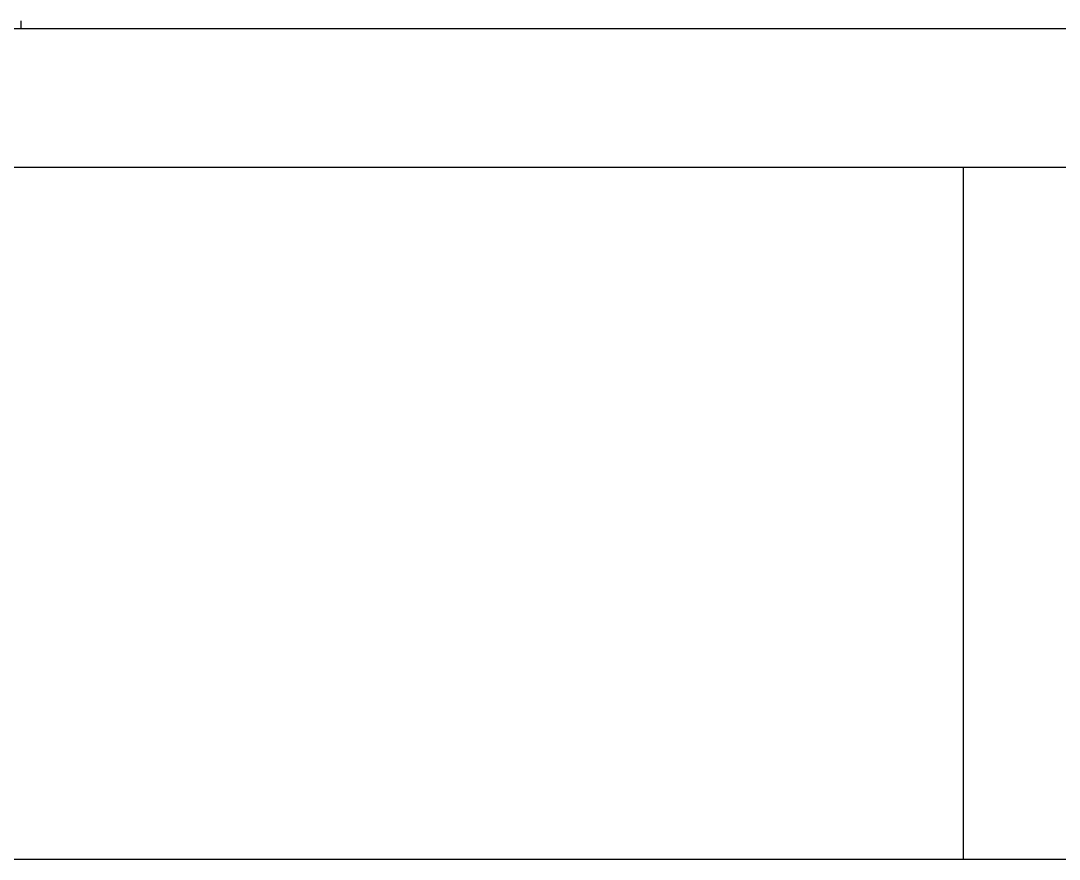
# Model space of a CAD drawing. Extents: x 0 to 995, y 0 to 729.
# Drawn here: x 239.41 to 246.91, y 254.36 to 260.42 of the extents above; entities that cross this region are included whole.
import ezdxf

# ---------------------------------------------------------------- set-up
doc = ezdxf.new("R2010")
doc.units = 0
doc.header["$LTSCALE"] = 10
doc.header["$MEASUREMENT"] = 0
doc.layers.add('1', color=7, linetype='CONTINUOUS')

msp = doc.modelspace()

# ---------------------------------------------------------------- linework, layer by layer
at = {"layer": '1', "color": 7, "linetype": 'Continuous', "lineweight": -3}
for p, q in [((239.4092, 260.4178), (239.4092, 260.3605)), ((280.0972, 260.3605), (232.0972, 260.3605)), ((211.9759, 259.3605), (246.2185, 259.3605)), ((246.2185, 259.3605), (248.3399, 259.3605)), ((246.2185, 254.3605), (246.2185, 259.3605)), ((224.8511, 254.3605), (246.2185, 254.3605)), ((246.2185, 254.3605), (248.3399, 254.3605))]:
    msp.add_line(p, q, dxfattribs=at)

doc.saveas('drawing.dxf')
